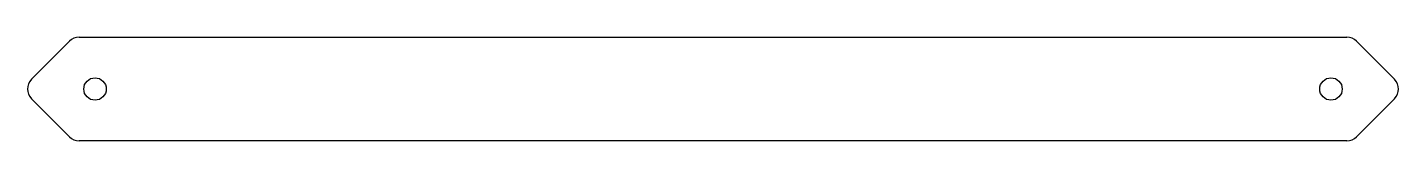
# Model space of a CAD drawing. Header units: millimetres. Extents: x -198 to 198, y -15 to 15.
import ezdxf

# ---------------------------------------------------------------- set-up
doc = ezdxf.new("R2010")
doc.units = ezdxf.units.MM

msp = doc.modelspace()

# ---------------------------------------------------------------- linework, layer by layer
for p, q in [((-186.17, 13.83), (-197.17, 2.83)), ((-183.34, 15), (183.34, 15)), ((197.17, 2.83), (186.17, 13.83)), ((-197.17, -2.83), (-186.17, -13.83)), ((186.17, -13.83), (197.17, -2.83)), ((183.34, -15), (-183.34, -15))]:
    msp.add_line(p, q)
for centre in [(-178.79, 0), (178.79, 0)]:
    msp.add_circle(centre, 3.25)
for centre, start, end in [((-183.34, 11), 90, 135), ((183.34, 11), 45, 90), ((-194.34, 0), 135, -135), ((194.34, 0), -45, 45), ((-183.34, -11), -135, -90), ((183.34, -11), -90, -45)]:
    msp.add_arc(centre, 4, start, end)

doc.saveas('drawing.dxf')
